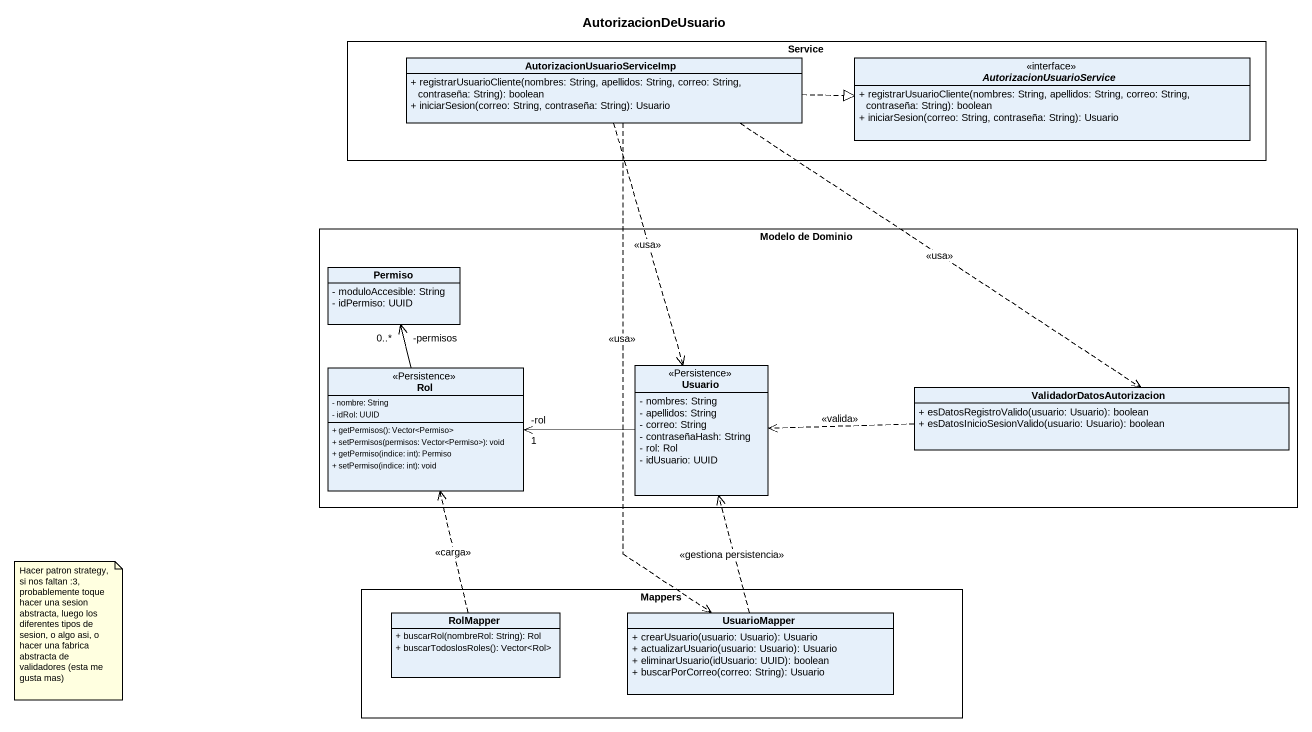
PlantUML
@startuml
title AutorizacionDeUsuario
hide circle
hide empty members
skinparam classAttributeIconSize 0
rectangle Service {
  class "AutorizacionUsuarioServiceImp" as AutorizacionUsuarioServiceIm {
    + registrarUsuarioCliente(nombres: String, apellidos: String, correo: String, contraseña: String): boolean
    + iniciarSesion(correo: String, contraseña: String): Usuario
  }
  interface AutorizacionUsuarioService {
    + registrarUsuarioCliente(nombres: String, apellidos: String, correo: String, contraseña: String): boolean
    + iniciarSesion(correo: String, contraseña: String): Usuario
  }
}
rectangle "Modelo de Dominio" as Modelo_de_Dominio {
  class Permiso {
    - moduloAccesible: String
    - idPermiso: UUID
  }
  class Usuario <<Persistence>> {
    - nombres: String
    - apellidos: String
    - correo: String
    - contraseñaHash: String
    - rol: Rol
    - idUsuario: UUID
  }
  class Rol <<Persistence>> {
    - nombre: String
    - idRol: UUID
    + getPermisos(): Vector<Permiso>
    + setPermisos(permisos: Vector<Permiso>): void
    + getPermiso(indice: int): Permiso
    + setPermiso(indice: int): void
  }
  class ValidadorDatosAutorizacion {
    + esDatosRegistroValido(usuario: Usuario): boolean
    + esDatosInicioSesionValido(usuario: Usuario): boolean
  }
}
rectangle Mappers {
  class RolMapper {
    + buscarRol(nombreRol: String): Rol
    + buscarTodoslosRoles(): Vector<Rol>
  }
  class UsuarioMapper {
    + crearUsuario(usuario: Usuario): Usuario
    + actualizarUsuario(usuario: Usuario): Usuario
    + eliminarUsuario(idUsuario: UUID): boolean
    + buscarPorCorreo(correo: String): Usuario
  }
}
AutorizacionUsuarioServiceIm .right.|> AutorizacionUsuarioService
AutorizacionUsuarioServiceIm ..> Usuario : <<usa>>
AutorizacionUsuarioServiceIm ..> ValidadorDatosAutorizacion : <<usa>>
AutorizacionUsuarioServiceIm ..> UsuarioMapper : <<usa>>
Usuario -left-> "-rol\n1" Rol
Rol -up-> "-permisos\n0..*" Permiso
ValidadorDatosAutorizacion .left.> Usuario : <<valida>>
RolMapper .up.> Rol : <<carga>>
UsuarioMapper .up.> Usuario : <<gestiona persistencia>>
note as N1
  Hacer patron strategy, si nos faltan :3, probablemente toque hacer una sesion abstracta, luego los diferentes tipos de sesion, o algo asi, o hacer una fabrica abstracta de validadores (esta me gusta mas)
end note
@enduml
